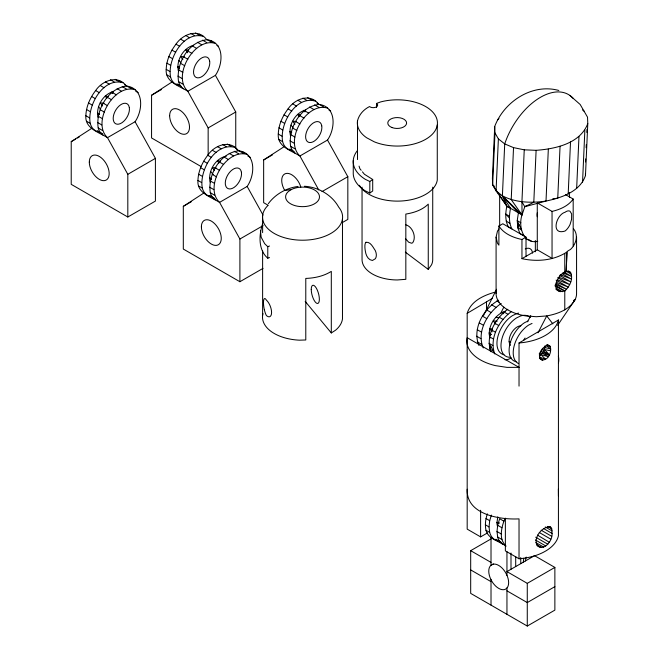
<?xml version="1.0" encoding="UTF-8"?>
<svg xmlns="http://www.w3.org/2000/svg" width="659" height="659" viewBox="0 0 659 659"><rect width="100%" height="100%" fill="white"/><g stroke="black" fill="none" stroke-linecap="round" stroke-linejoin="round"><path stroke-width="0.99" d="M552.053 533.444L551.772 528.88L550.018 526.689C542.225 526.821 534.218 536.36 536.508 544.169C542.579 553.189 552.942 540.94 552.053 533.444L543.444 528.46M566.196 271.706L566.921 252.817C566.518 250.741 570.093 250.263 571.172 248.781C576.279 243.608 578.586 234.851 573.552 228.862M566.114 271.747L566.921 252.817M558.832 90.472C532.184 83.083 504.086 101.634 494.72 126.429L492.405 178.391L492.66 184.891L496.07 190.846L506.87 206.143L522.035 214.941C518.089 226.012 522.933 244.514 537.752 241.318M498.344 193.392L492.66 184.891L494.975 132.929L494.72 126.429M494.975 132.929L498.385 138.892L496.07 190.846L502.397 195.863L522.035 214.941L524.77 206.72L526.525 205.814M569.87 95.431L580.175 104.493L587.523 117.154L587.779 123.645L585.464 175.607C579.887 191.86 561.27 197.824 546.014 201.061C531.385 203.194 515.775 202.791 502.397 195.863L510.519 208.252C509.209 215.122 508.591 222.478 511.936 228.92L508.295 226.82C505.016 220.394 505.379 212.989 506.87 206.143L502.397 195.863L504.712 143.909A56.048 32.357 -60 0 1 537.546 99.114A56.048 32.357 -60 0 1 573.289 98.504M513.534 147.632L511.219 199.595L522.035 214.941L521.928 201.786L524.243 149.824L513.534 147.632L504.712 143.909L498.385 138.892M587.779 123.645C580.052 143.703 555.29 148.893 536.113 150.326L533.798 202.288L524.77 206.72L521.928 201.786M548.329 149.107L546.014 201.061L524.77 206.72M560.059 146.24L557.745 198.202L552.646 198.903M568.198 193.894L570.513 141.94M576.658 188.433L578.973 136.479M582.548 182.197L584.862 130.243M585.521 161.974L585.662 158.918M586.156 147.715L586.296 144.659M586.839 132.434L586.971 129.378M549.4 345.654C543.156 344.418 536.064 355.25 541.5 359.872C548.206 361.074 552.291 351.815 550.076 346.321L547.547 344.748M539.35 355.794L543.535 351.371L545.075 345.695M478.912 345.431C471.959 328.693 483.673 308.387 498.616 300.207M483.245 347.936C476.243 331.683 487.619 312.555 501.194 303.461M494.769 353.924C488.962 338.413 498.987 320.554 511.615 311.443M507.817 309.252C495.288 318.322 485.016 336.279 490.971 351.733M103.232 135.161A27.62 15.948 -60 0 1 98.199 127.945C95.473 110.185 108.002 87.96 126.874 86.082C144.346 88.693 142.954 110.358 135.087 121.726L155.409 158.374L155.409 201.077L127.813 217.009L127.813 174.305L107.491 137.657C98.941 132.261 84.756 128.472 85.851 115.729C86.164 106.511 90.077 97.796 95.646 90.563C102.211 80.686 117.607 74.525 126.042 85.637L124.551 84.78M99.303 131.816A27.62 15.948 -60 0 1 90.225 123.34C86.914 106.19 102.903 77.078 122.945 82.746M135.087 121.726L107.491 137.657C91.271 122.64 114.015 83.166 135.161 89.797M208.153 155.376L208.153 127.92L187.831 91.271C179.281 85.876 165.096 82.087 166.192 69.352C166.505 60.126 170.417 51.418 175.986 44.178C182.551 34.309 197.947 28.148 206.382 39.252M179.643 85.439A27.62 15.948 -60 0 1 170.566 76.955C167.254 59.804 183.243 30.693 203.285 36.36M183.573 88.776A27.62 15.948 -60 0 1 178.54 81.559C175.813 63.799 188.342 41.583 207.214 39.705C224.686 42.308 223.294 63.972 215.427 75.34L187.831 91.271C171.612 76.255 194.356 36.78 215.501 43.42M263.04 268.361L239.901 281.722L239.901 239.019L219.571 202.371C211.02 196.967 196.835 193.186 197.931 180.442C198.252 171.225 202.165 162.509 207.733 155.277C214.299 145.4 229.686 139.238 238.121 150.351L236.63 149.486M211.382 196.53A27.62 15.948 -60 0 1 202.305 188.054C198.993 170.903 214.982 141.792 235.024 147.451M215.312 199.866A27.62 15.948 -60 0 1 210.279 192.65C207.552 174.89 220.09 152.674 238.962 150.796C256.433 153.399 255.041 175.063 247.166 186.439L219.571 202.371C203.351 187.345 226.095 147.88 247.249 154.511M318.75 189.949L299.911 155.985C291.36 150.582 277.175 146.8 278.271 134.057C278.592 124.839 282.505 116.124 288.074 108.892C294.639 99.015 310.027 92.853 318.462 103.965L316.971 103.101M291.723 150.145A27.62 15.948 -60 0 1 282.645 141.669C279.334 124.518 295.323 95.407 315.364 101.074M295.652 153.489A27.62 15.948 -60 0 1 290.619 146.273C287.892 128.513 300.43 106.288 319.294 104.41C336.774 107.013 335.373 128.678 327.507 140.054L299.911 155.985C283.691 140.96 306.435 101.494 327.589 108.125M506.063 546.187C499.44 541.072 488.5 539.408 485.963 530.306C484.859 524.811 485.469 519.103 487.388 513.855M498.764 540.858A27.62 15.948 -60 0 1 489.686 532.381L489.027 526.92L489.703 520.692L491.392 515.066M502.693 544.202A27.62 15.948 -60 0 1 497.66 536.986L497.001 531.525L497.677 525.297L499.637 518.732L503.888 521.178C501.268 528.798 498.987 539.416 505.708 545.545M523.287 562.185L523.765 558.272M489.934 338.372C486.935 327.564 494.514 314.5 505.222 311.246M571.559 219.34L571.641 213.953L570.043 211.251A11.648 5.791 -66.1 0 0 565.051 212.264C556.163 214.653 550.356 235.675 565.051 231.037A11.648 5.791 -66.1 0 0 570.043 224.53L571.534 219.505M525.371 560.974L526.195 557.086M496.087 293.486L496.087 237.166L497.454 231.152L499.102 228.854M113.257 91.659C102.771 94.336 95.67 106.98 98.026 117.426M193.598 45.282C183.111 47.95 176.011 60.595 178.367 71.04M226.309 156.183C215.246 158.218 207.709 171.414 210.106 182.131M305.677 109.987C295.191 112.664 288.09 125.309 290.446 135.754M497.784 516.796L496.87 523.361L497.487 526.467M269.515 257.562L267.776 258.204C258.139 250.049 258.921 234.991 262.529 224.044M357.499 159.569L357.499 120.828C359.064 114.477 363.776 109.419 369.559 106.544A4.432 2.562 0 0 0 375.943 107.137A4.432 2.562 0 0 0 376.553 103.422L380.614 101.939A40.051 23.123 0 0 1 437.271 125.045L437.271 180.105A40.051 23.123 0 0 1 401.957 200.97A40.051 23.123 0 0 1 359.369 185.27M523.419 340.563L525.034 338.034M487.553 532.884L480.609 536.879L467.182 529.119L467.182 313.33C470.888 301.122 483.615 295.298 495 292.184M503.888 521.178L505.222 518.411M483.665 315.299L496.565 289.268M500.807 313.132L503.805 307.143M502.397 195.863L518.394 212.832L517.249 220.608L517.488 223.953L518.468 226.35L517.752 227.759L519.893 233.451L523.534 235.56M527.529 321.806L530.75 315.587M537.991 332.811L546.739 315.933C557.629 313.915 569.5 309.73 575.192 299.499A40.24 23.23 0 0 0 576.567 293.486L576.567 237.166M557.605 325.365L575.192 299.499L573.421 300.529M491.144 347.005L489.373 345.975L490.444 348.026L489.744 349.048L493.542 351.239L489.044 343.281L492.841 345.571M405.326 252.125L428.259 269.383L431.521 264.836A35.339 20.404 0 0 0 432.724 259.555L432.724 187.172M565.438 194.57L573.182 199.043C568.42 205.954 560.002 209.554 552.044 211.399L537.274 202.873L537.274 249.81L521.953 258.657L521.953 239.497L526.022 237.149L526.022 256.31M268.312 203.689C275.38 194.141 286.352 187.972 298.074 186.439M497.636 119.839L498.945 118.455M554.845 285.825L564.779 290.99C569.706 286.673 574.376 277.381 569.689 271.533L568.256 271.146C557.86 270.915 548.107 295.298 564.779 290.99L564.779 309.919M521.953 258.657C536.879 261.961 553.815 260.602 566.798 252.067M353.257 160.565L353.257 172.106A45.232 26.113 0 0 0 365.275 190.855L369.814 193.029L369.814 181.489L372.706 179.479L364.386 174.231L362.45 171.859M369.814 193.029L372.706 191.019L372.706 179.479M127.813 217.009L71.221 184.339L71.221 141.636L91.552 128.456M201.086 166.546L151.562 137.953L151.562 95.25L171.892 82.07L173.506 82.573M239.901 281.722L183.309 249.053L183.309 206.341L203.631 193.161M268.065 205.221L263.649 202.667L263.649 159.956L283.971 146.784M291.542 189.446L288.584 191.341A16.936 9.778 0 0 0 299.763 206.522A16.936 9.778 0 0 0 318.865 194.257A16.936 9.778 0 0 0 291.542 189.446L285.248 190.476M305.183 301.369L331.304 332.943L335.563 330.208A40.051 23.123 0 0 0 342.474 318.923L342.474 218.895M505.371 518.147L505.371 550.883L519.028 558.766A45.99 26.549 0 0 0 558.428 535.792L558.428 320.002L519.028 342.977L519.028 386.125M467.182 313.33L492.611 298.222M71.221 141.636L75.678 139.065M77.457 138.036L79.237 137.006M151.562 95.25L161.356 89.599M127.813 174.305L155.409 158.374M208.153 127.92L235.749 111.989L215.427 75.34M183.309 206.341L191.316 201.72M263.649 159.956L272.546 154.824M239.901 239.019L263.04 225.658M322.02 191.604L347.828 176.703L327.507 140.054M342.491 222.487L347.828 219.406L347.828 176.703M496.087 237.166L497.454 243.179L498.896 245.181L498.896 226.021L502.817 223.755L526.022 237.149M554.87 567.415L527.274 583.347L506.952 571.608L534.548 555.677L554.87 567.415L554.87 610.119L527.274 626.05L470.683 593.38L470.683 550.669L491.161 538.848M493.434 563.939L491.013 565.34L491.013 537.497M554.87 586.65L527.274 602.581L506.952 590.843M527.941 321.057L524.572 322.679A22.991 13.279 -60 0 0 509.728 344.838A22.991 13.279 -60 0 0 516.104 361.758M532.044 323.429L528.675 325.052A22.991 13.279 -60 0 0 514.16 345.851A22.991 13.279 -60 0 0 518.542 363.562M511.45 357.985L507.941 359.484L505 359.781M260.42 230.535L261.17 237.256L264.72 243.756L267.776 246.664L269.515 246.021M524.243 149.824L536.113 150.326M492.578 329.08L489.711 328.899L492.207 331.79M184.314 56.814L180.582 56.468L182.873 59.574M103.974 103.199L100.242 102.853L102.532 105.959M296.402 121.52L292.67 121.182L294.952 124.279M216.061 167.905L212.33 167.567L214.612 170.665M497.174 321.238L493.253 320.818L495.436 323.973M304.466 186.25C318.338 187.09 331.93 194.875 338.693 207.124A40.051 23.123 0 0 1 300.908 240.189A40.051 23.123 0 0 1 267.933 205.451M495.906 317.267L498.945 317.753M405.73 224.768C412.476 226.507 416.768 237.067 412.658 242.817L411.471 243.212L408.605 242.15L405.73 238.896M188.598 50.232L185.607 49.647L187.7 52.753M300.685 114.946L297.695 114.353L299.26 116.684M108.257 96.618L105.267 96.025L106.84 98.356M220.345 161.331L217.355 160.738L218.92 163.07M550.57 350.835L544.4 349.443L549.532 354.896L543.535 351.371M521.953 239.497C513.204 237.635 503.88 233.83 498.896 226.021M179.388 68.058L177.806 66.938L179.602 67.375M291.467 132.772L289.886 131.652L291.682 132.088M99.048 114.444L97.466 113.323L99.262 113.76M211.127 179.157L209.546 178.037L211.341 178.474M498.509 523.485L496.927 522.365L499.621 523.015M544.919 347.507L550.685 348.998L546.311 345.341M519.193 224.941L517.488 223.953L517.636 226.119L518.468 226.35M503.978 312.91L502.109 312.308L503.204 313.808M489.579 347.721L490.444 348.026M305.554 111.033L303.741 110.358L304.969 111.898M113.134 92.705L111.322 92.038L112.549 93.578M558.898 277.291L570.793 281.846L559.771 275.478M560.249 274.704L571.386 279.037L562.547 273.938M557.415 279.811L569.689 284.589L557.695 277.661M539.853 357.145L545.446 359.377M556.278 282.266L568.256 287.135L556.097 280.116M563.041 272.95L571.542 276.426L564.524 272.373M546.591 344.855L550.076 346.321L547.58 344.855M555.282 284.424L566.575 289.317L555.998 283.213M506.853 206.572L510.519 208.252M369.814 181.489L365.275 179.314A45.232 26.113 0 0 1 357.359 150.656M539.441 358.438L542.711 360.185L539.556 357.664M166.842 74.887L170.566 76.955M278.922 139.593L282.645 141.669M86.502 121.272L90.225 123.34M198.581 185.978L202.305 188.054M485.963 530.306L489.686 532.381M476.581 336.189L480.913 338.652M195.525 32.95L199.249 35.1M207.214 39.705L211.465 42.151M307.605 97.664L311.328 99.806M319.294 104.41L323.544 106.865M216.902 45.331L218.599 46.311M328.981 110.037L330.678 111.017M509.341 216.152L505.7 214.051L509.531 218.129M190.813 33.403L194.537 35.553M202.511 40.158L206.761 42.604M302.901 98.109L306.616 100.259M314.59 104.863L318.841 107.318M185.764 35.537L189.487 37.687M197.453 42.291L201.703 44.746M297.843 100.25L301.567 102.4M309.541 106.997L313.783 109.452M506.178 221.103L509.827 223.203M528.353 239.382L532.002 241.491M180.706 39.219L184.429 41.369M192.395 45.965L196.646 48.42M292.785 103.924L296.509 106.074M304.483 110.679L308.725 113.126M525.693 238.682L527.151 239.522M537.274 249.81L552.044 258.336L552.044 211.399M175.986 44.178L179.709 46.328M187.683 50.932L191.934 53.387M288.074 108.892L291.797 111.042M299.763 115.638L304.013 118.093M568.247 271.146L570.793 272.612M566.081 271.195L571.386 274.259M171.941 50.092L175.656 52.242M183.63 56.847L187.881 59.294M284.021 114.806L287.744 116.956M295.71 121.553L299.96 124.007M168.828 56.55L172.551 58.7M180.517 63.305L184.767 65.76M280.907 121.264L284.63 123.414M292.604 128.019L296.847 130.466M177.806 66.938L179.577 67.959M289.886 131.652L291.657 132.673M555.413 285.578L564.779 290.99M166.867 63.124L170.582 65.274M178.556 69.87L182.807 72.325M278.946 127.83L282.67 129.98M290.635 134.584L294.886 137.039M556.27 288.148L562.44 291.706M555.916 289.252L560.257 291.756M166.192 69.352L169.907 71.493M177.881 76.098L182.131 78.553M278.271 134.057L281.994 136.207M289.96 140.812L294.211 143.258M176.818 83.833L181.241 86.387M289.787 149.049L294.211 151.611M115.185 79.335L118.908 81.485M126.874 86.082L131.125 88.537M135.713 91.222L138.258 92.688M227.264 144.041L230.988 146.191M238.962 150.796L243.204 153.25M247.792 155.928L250.338 157.402M496.861 300.957L499.464 302.456M110.473 79.788L114.196 81.938M122.17 86.535L126.421 88.99M222.561 144.494L226.276 146.644M234.25 151.249L238.5 153.704M491.598 304.804L495.939 307.308M504.061 312.004L507.858 314.195M105.424 81.922L109.147 84.072M117.113 88.677L121.363 91.131M217.503 146.636L221.226 148.786M229.2 153.382L233.443 155.837M100.366 85.596L104.089 87.746M112.055 92.351L116.305 94.805M212.445 150.31L216.168 152.46M224.142 157.064L228.385 159.511M486.704 309.994L491.037 312.49M499.168 317.185L502.965 319.376M95.646 90.563L99.369 92.713M107.343 97.318L111.593 99.764M207.733 155.277L211.457 157.419M219.422 162.023L223.673 164.478M482.503 316.155L486.836 318.659M494.967 323.355L498.764 325.546M91.601 96.478L95.316 98.628M103.29 103.232L107.541 105.679M203.68 161.183L207.404 163.333M215.369 167.938L219.62 170.393M479.282 322.885L483.615 325.389M491.746 330.077L495.543 332.268M509.11 341.469L510.741 342.408M490.749 334.788L489.126 333.849L490.625 335.167M88.487 102.936L92.211 105.086M100.176 109.691L104.427 112.145M200.567 167.65L204.29 169.8M212.264 174.396L216.506 176.851M477.264 329.714L481.597 332.218M489.719 336.914L493.517 339.105M97.466 113.323L99.237 114.345M209.546 178.037L211.317 179.059M86.527 109.509L90.25 111.651M98.216 116.256L102.466 118.711M198.606 174.215L202.329 176.365M210.295 180.97L214.546 183.416M85.851 115.729L89.566 117.879M97.54 122.483L101.791 124.938M197.931 180.442L201.654 182.592M209.62 187.189L213.87 189.644M477.281 341.848L481.614 344.352M97.359 130.729L102.672 133.793M209.447 195.435L214.76 198.499M496.927 522.365L498.698 523.386M485.988 518.542L489.703 520.692M497.677 525.297L501.927 527.752M485.304 524.77L489.027 526.92M497.001 531.525L501.252 533.971M495.939 539.251L501.252 542.324M470.683 550.669L491.013 562.407M470.683 569.911L491.013 581.642M543.337 351.692L549.4 355.201L542.39 353.117L548.436 356.684L540.99 354.616L545.586 359.312M549.301 526.417L551.064 527.439M547.448 526.376L551.772 528.88M545.24 526.953L552.118 530.932M541.171 530.215L551.591 536.245M539.293 532.513L550.767 539.153M535.701 537.209L547.843 544.235M535.372 539.952L545.776 545.973M535.858 542.579L543.667 547.102M536.442 544.532L541.657 547.547M537.003 545.619L539.573 547.11M290.619 146.273L294.861 148.802M178.54 81.559L182.782 84.088M210.279 192.65L214.521 195.188M98.199 127.945L102.442 130.474M497.66 536.986L501.903 539.515M537.472 535.116L549.425 542.349M520.89 222.833L517.249 220.608L521.401 229.867L517.752 227.759L517.636 226.119M489.077 332.869L491.523 334.574M492.66 184.891L494.275 186.143M582.531 109.938L584.113 111.19M312.259 99.501L313.503 100.654M211.251 40.965L213.112 42.695M199.562 34.21L200.797 35.372M242.998 152.056L244.234 153.218M130.919 87.35L132.154 88.504M119.221 80.596L121.075 82.334M290.981 125.103L292.893 127.426M178.902 60.397L180.813 62.712M210.641 171.488L213.186 174.586M98.562 106.774L100.473 109.097M361.157 170.286L359.872 168.704L359.064 166.126M552.852 323.89L546.739 315.933L536.327 316.724L525.907 315.933A40.24 23.23 0 0 1 496.235 291.467M499.481 195.089L506.87 206.143M247.166 186.439L263.032 215.04M569.244 192.535L569.607 197.56M585.39 173.745L585.464 175.607M558.371 488.97L558.428 495.897M467.182 489.225C466.012 514.531 499.868 519.902 519.028 518.872L519.028 558.766M573.182 199.043L573.182 245.98M564.779 253.591L564.779 272.521M535.347 240.519L535.347 251.787M527.274 583.347L527.274 626.05M520.75 557.539L520.75 563.643M515.7 556.517L515.7 566.559M510.997 553.025L510.997 569.277M506.952 551.682L506.952 575.398M506.952 587.935L506.952 614.32M499.654 194.413L499.654 226.045M491.013 579.574L491.013 605.11M486.499 301.665L486.499 310.883M480.609 510.28L480.609 536.879M428.259 269.383L428.259 204.133C422.279 210.023 413.976 212.775 405.829 214.068L405.829 279.317L397.385 279.96A35.339 20.404 0 0 1 362.046 259.555L362.046 187.172M376.553 103.422L376.553 107.499M331.304 332.943L331.304 271.384C323.767 276.129 314.623 278.131 305.784 278.419L305.784 339.978L299.425 340.176A40.051 23.123 0 0 1 262.966 313.602M267.776 246.664L267.776 258.204M262.62 215.279L262.62 232.635M262.62 251.005L262.62 315.315M235.749 111.989L235.749 148.596M437.271 125.045A40.051 23.123 0 0 1 374.279 141.825L366.593 137.731A40.051 23.123 0 0 1 357.499 120.828M284.63 190.245A14.053 8.114 60 0 1 286.138 173.457A14.053 8.114 60 0 1 300.842 187.098M510.42 345.341A11.5 6.639 -60 0 1 511.186 333.495A11.5 6.639 -60 0 1 520.915 325.793M545.372 346.288A11.5 6.639 -60 0 1 540.116 355.514M503.946 354.74A22.991 13.279 -60 0 1 497.57 337.82A22.991 13.279 -60 0 1 512.414 315.661L516.648 313.626A22.991 13.279 -60 0 1 518.691 313.116M509.794 357.277A22.991 13.279 -60 0 1 501.342 341.486A22.991 13.279 -60 0 1 516.442 317.984L520.676 315.949A22.991 13.279 -60 0 1 527.348 315.743M528.156 316.073A22.991 13.279 -60 0 1 530.297 317.572M542.876 348.512A8.625 4.975 -60 0 1 539.177 353.932M525.248 248.929A11.31 6.532 -60 0 1 532.521 253.13M537.291 216.737A11.5 6.639 -60 0 1 537.324 212.651M558.428 320.002A45.99 26.549 0 0 1 519.028 342.977M558.371 356.222A45.99 26.549 0 0 1 558.428 363.158M365.967 242.265L365.374 243.13A10.19 3.18 76.6 0 0 365.374 251.285C365.902 255.198 368.027 259.992 372.426 260.478L375.309 258.765A10.19 6.606 53 0 0 375.309 250.601C373.052 247.397 370.671 241.655 365.967 242.265M491.672 564.73L490.09 566.196A14.053 8.114 60 0 0 490.09 577.671L491.672 580.958A14.053 8.114 60 0 0 505.725 589.072L507.306 587.606A14.053 8.114 60 0 0 507.306 576.131L505.725 572.844A14.053 8.114 60 0 0 491.672 564.73M519.028 367.351L507.026 367.384L495.411 365.621A45.99 26.549 0 0 1 467.182 337.705L519.028 367.351M321.757 125.844L321.122 123.867A11.5 6.639 -60 0 0 311.32 124.51A11.5 6.639 -60 0 0 305.735 138.299L306.361 140.276A11.5 6.639 -60 0 0 316.163 139.634A11.5 6.639 -60 0 0 321.757 125.844M209.669 61.13L209.043 59.162A11.5 6.639 -60 0 0 199.24 59.796A11.5 6.639 -60 0 0 193.647 73.586L194.281 75.563A11.5 6.639 -60 0 0 204.084 74.928A11.5 6.639 -60 0 0 209.669 61.13M241.416 172.23L240.782 170.253A11.5 6.639 -60 0 0 230.979 170.895A11.5 6.639 -60 0 0 225.394 184.685L226.021 186.654A11.5 6.639 -60 0 0 235.823 186.019A11.5 6.639 -60 0 0 241.416 172.23M129.329 107.516L128.703 105.547A11.5 6.639 -60 0 0 118.9 106.181A11.5 6.639 -60 0 0 113.307 119.971L113.941 121.948A11.5 6.639 -60 0 0 123.744 121.305A11.5 6.639 -60 0 0 129.329 107.516M264.325 309.598A9.547 2.414 79.4 0 0 266.401 315.537A9.547 4.251 69.4 0 0 270.066 316.542A9.374 4.168 69.4 0 0 270.066 305.661A9.547 4.251 69.4 0 0 266.401 300.15A9.547 2.414 79.4 0 0 264.325 298.708A9.374 2.372 79.4 0 0 264.325 309.598M311.246 289.458A9.424 3.311 74.6 0 0 317.333 303.486A9.424 3.311 74.6 0 0 317.333 290.158A9.424 3.311 74.6 0 0 311.246 289.458M392.056 127.574A9.424 5.445 0 0 0 406.595 123.299A9.424 5.445 0 0 0 392.904 118.167A9.424 5.445 0 0 0 392.056 127.574M169.643 115.737A14.053 8.114 60 0 0 184.545 134.279A14.053 8.114 60 0 0 184.545 114.411A14.053 8.114 60 0 0 169.643 115.737M89.303 162.122A14.053 8.114 60 0 0 104.204 180.665A14.053 8.114 60 0 0 104.204 160.788A14.053 8.114 60 0 0 89.303 162.122M201.382 226.836A14.053 8.114 60 0 0 216.292 245.379A14.053 8.114 60 0 0 216.292 225.502A14.053 8.114 60 0 0 201.382 226.836"/></g></svg>
